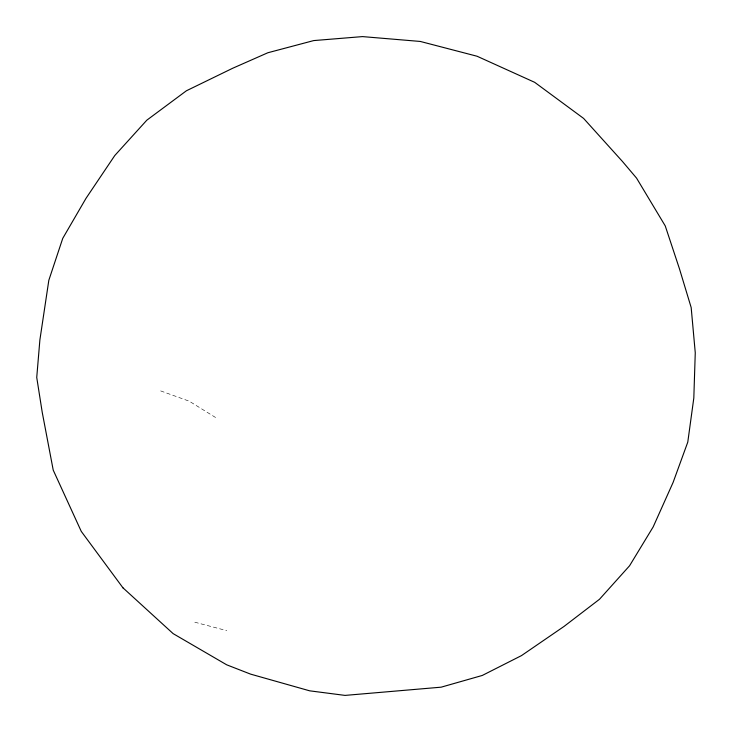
<?xml version="1.0" encoding="UTF-8"?>
<svg xmlns="http://www.w3.org/2000/svg" width="732" height="732" viewBox="0 0 732 732"><rect width="100%" height="100%" fill="white"/><g stroke="black" fill="none" stroke-linecap="round" stroke-linejoin="round"><path stroke-width="0.55" stroke-dasharray="3.66 2.75" d="M194.794 622.2L226.792 630.645M160.674 390.915L189.259 401.191L217.486 418.686"/><path stroke-width="1.1" d="M122.875 587.741L173.136 633.628L226.691 664.812L250.618 674.135L309.682 690.825L345.047 695.4L441.158 687.174L482.287 675.453L521.486 655.607L563.997 626.455L599.49 599.279L629.575 565.763L653.173 526.912L673.092 482.452L687.778 442.128L693.817 397.998L695.263 352.769L691.173 307.541L679.488 268.891L665.251 225.923L636.575 178.141L622.42 161.433L583.596 118.401L534.671 82.323L477.063 56.236L420.305 41.45L362.496 36.6L313.726 40.58L267.857 52.75L232.739 68.232L186.404 90.777L146.821 120.185L114.778 155.532L86.019 198.317L62.751 238.358L48.834 280.255L39.885 339.923L36.737 377.456L42.227 412.308L53.226 470.136L81.261 531.386L122.976 587.86"/></g></svg>
